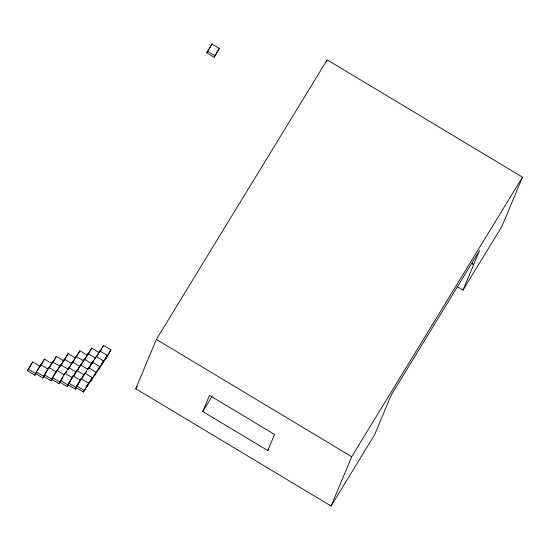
<?xml version="1.0" encoding="UTF-8"?>
<svg xmlns="http://www.w3.org/2000/svg" width="550" height="550" viewBox="0 0 550 550"><rect width="100%" height="100%" fill="white"/><g stroke="black" fill="none" stroke-linecap="round" stroke-linejoin="round"><path stroke-width="0.82" d="M35.805 373.766L34.918 375.217L27.5 370.762L32.615 361.873L40.033 366.328L40.714 364.705L48.132 369.16L43.698 376.413M31.927 363.509L32.615 361.873M34.918 375.217L36.286 371.958L40.714 364.705M51.872 363.536L44.454 359.081L40.666 365.791M28.188 369.126L43.017 378.049L44.385 374.77L48.819 367.524L56.231 371.979L51.776 379.301M48.359 368.617L48.819 367.524M52.092 363.007L52.552 361.914L59.964 366.369L60.651 364.732L68.069 369.188M55.564 358.029L56.244 356.393L63.662 360.848L64.343 359.226L71.761 363.681L68.221 369.483M36.286 371.958L51.123 380.861L52.463 377.664L56.891 370.418L64.309 374.873L68.729 367.627L76.141 372.075L73.927 375.705M56.203 372.054L56.891 370.418M94.552 359.514L95.439 358.064L88.021 353.616L83.593 360.862L76.182 356.407L75.494 358.043L68.083 353.574L64.302 360.284M70.998 379.837L72.325 377.664L64.907 373.209L59.792 382.092L62.975 377.046M44.385 374.77L59.194 383.756L59.874 382.119M64.226 374.846L64.907 373.209M68.729 367.627L68.042 369.256L72.449 362.044L79.867 366.499L77.626 370.198M71.995 363.131L72.449 362.044M88.021 353.616L87.333 355.252L79.922 350.783L77.021 356.043M52.463 377.664L67.21 386.547L70.111 381.288M76.244 387.716L75.357 389.159L67.939 384.711L73.054 375.822L80.472 380.277L76.044 387.53M206.759 52.848L211.874 43.959L219.292 48.414L214.177 57.303L206.759 52.848L210.306 47.046M72.593 376.915L73.054 375.822M211.186 45.595L211.874 43.959M76.292 371.504L76.746 370.418L84.164 374.873M79.839 366.575L80.52 364.939L87.938 369.394L92.359 362.113L99.777 366.568L98.429 369.765L107.229 355.382L99.811 350.928L96.271 356.723M83.6 360.855L84.287 359.219L91.706 363.674L96.126 356.428L103.544 360.882L102.857 362.519M99.131 352.55L91.713 348.095L87.931 354.805M75.357 389.159L76.718 385.956L81.146 378.709L88.564 383.164L87.154 386.478L85.8 385.667M214.177 57.303L219.292 48.414M80.692 379.796L81.146 378.709M84.164 374.77L84.844 373.134L92.262 377.589L87.154 386.478M87.856 369.366L88.543 367.73L95.954 372.185L94.662 375.451L103.544 360.882M92.359 362.113L89.017 368.101M99.131 352.564L99.811 350.928M68.626 383.075L83.449 392.047L88.564 383.164M102.85 347.029L103.537 345.393L110.956 349.848L105.841 358.731L107.229 355.382M102.802 362.629L102.121 364.265L110.956 349.848M462.99 290.111L479.566 250.491L391.201 395.141L374.626 434.761L331.086 506.041L135.754 388.74L156.379 339.433L327.168 59.854L522.5 177.155L501.875 226.462L462.99 290.111L457.112 286.584M326.184 62.205L326.844 60.638M202.751 411.503L209.502 395.361L274.56 434.431L267.809 450.567L202.751 411.503L212.142 396.131M331.086 506.041L351.711 456.727L522.5 177.155M27.5 370.762L31.487 364.237M35.599 373.594L36.486 372.13M37.373 370.693L44.454 359.081M48.565 368.438L52.552 361.914M43.017 378.049L44.344 375.87M49.211 367.902L51.425 364.258M52.257 362.918L56.244 356.393M53.35 361.652L55.117 358.758M56.671 371.257L60.651 364.732M51.123 380.861L52.009 379.411M57.31 370.721L59.531 367.091M59.916 366.479L64.343 359.226M61.002 365.214L68.083 353.574M59.194 383.756L60.081 382.305M65.388 373.608L66.742 371.36M72.194 362.931L76.182 356.407M72.841 362.388L75.054 358.751M75.494 358.029L79.922 350.783M67.939 384.711L70.599 380.359M71.479 378.909L72.366 377.458M73.205 376.214L76.746 370.418M67.21 386.547L68.544 384.374M73.844 375.678L76.065 372.054M76.979 370.734L80.52 364.939M80.3 365.743L84.287 359.219M80.939 365.207L83.16 361.584M84.679 359.597L91.713 348.095M80.864 379.658L84.844 373.134M76.031 387.592L80.458 380.346M81.95 378.496L83.717 375.499M84.109 374.976L88.543 367.73M85.202 373.718L86.611 371.566M89.045 368.026L90.372 365.853M91.891 363.866L93.672 360.965M96.47 356.909L98.691 353.272M99.55 351.918L103.537 345.393M100.636 350.653L101.97 348.48M83.449 392.047L92.262 377.589M95.954 372.185L90.846 381.067L99.777 366.568M135.754 388.74L137.094 386.547M267.809 450.567L268.696 449.116M207.446 51.212L214.864 55.667M156.379 339.433L351.711 456.727M76.718 385.956L84.136 390.411M60.479 380.456L67.898 384.911M473.681 264.564L471.467 263.257L473.681 264.564"/></g></svg>
